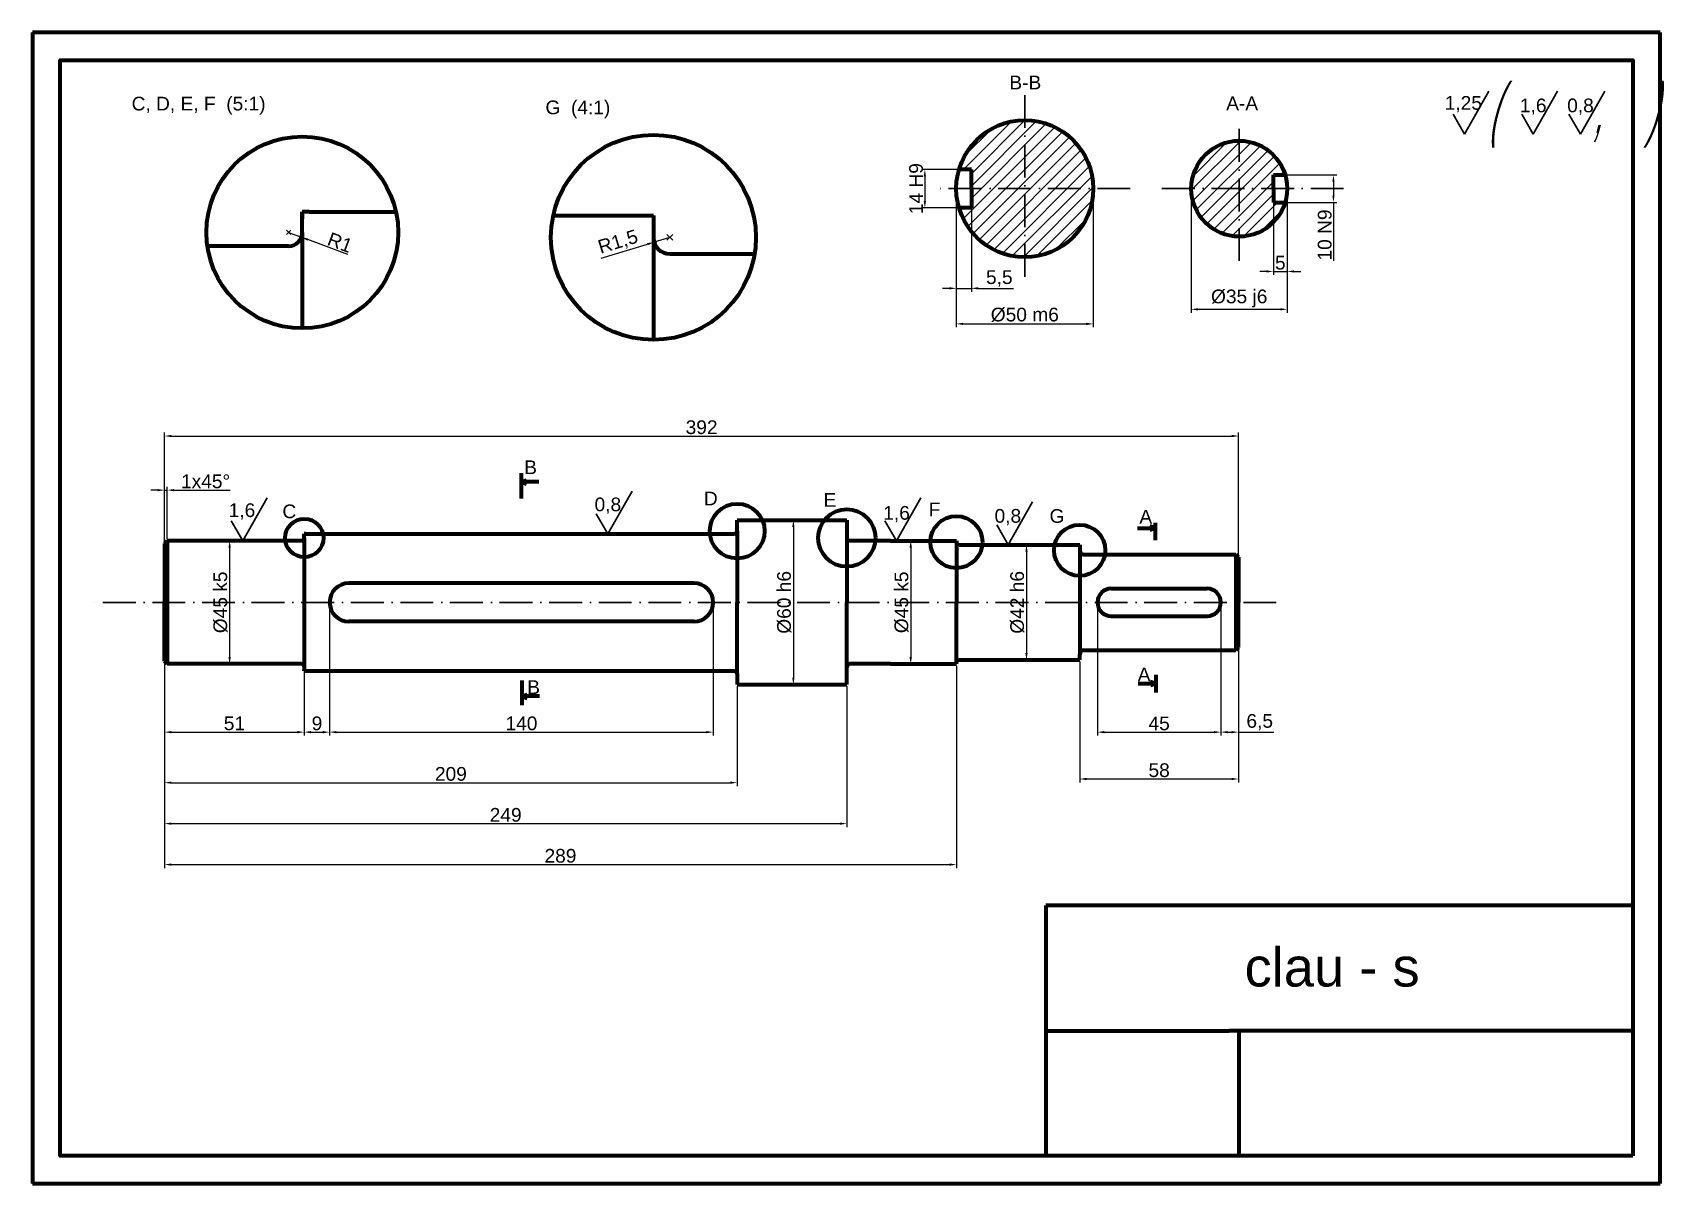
# Model space of a CAD drawing. Header units: millimetres. Extents: x 1319 to 1915, y 413 to 833.
import ezdxf

# ---------------------------------------------------------------- set-up
doc = ezdxf.new("R2010")
doc.units = ezdxf.units.MM
doc.linetypes.add('ACAD_ISO10W100', pattern=[18, 12, -3, 0, -3])
doc.layers.get('0').update_dxf_attribs({"lineweight": 70})
for name, color, linetype, lineweight in [('BardzoGruba', 7, 'Continuous', 140), ('LiniaCienka', 7, 'Continuous', 30), ('Punktowa', 7, 'ACAD_ISO10W100', 30)]:
    doc.layers.add(name, color=color, linetype=linetype, lineweight=lineweight)
doc.styles.get("Standard").update_dxf_attribs({"font": 'arial.ttf'})
doc.dimstyles.new('ISO-25', dxfattribs={"dimtxt": 5, "dimasz": 2.5, "dimexe": 1.25, "dimexo": 0.625, "dimtad": 1, "dimdec": 1, "dimtxsty": 'Standard', "dimcen": 2.5, "dimadec": 0, "dimazin": 0, "dimtfac": 1, "dimtdec": 1, "dimtmove": 0, "dimatfit": 3, "dimfxl": 1, "dimarcsym": 0})

# ---------------------------------------------------------------- blocks, each defined once
blk = doc.blocks.new('strzałka')
at = {"layer": 'BardzoGruba'}
for p, q in [((-6.4, 0), (0, 0)), ((0, 0), (-1.97, 0.69)), ((0, 0), (-1.97, -0.69))]:
    blk.add_line(p, q, dxfattribs=at)
blk = doc.blocks.new('*D2')
at = {"layer": 'Defpoints', "color": 0, "transparency": 16777216}
for p in [(1741.96, 775.66), (1776.96, 775.66), (1776.96, 731.63)]:
    blk.add_point(p, dxfattribs=at)
at = {"layer": 'LiniaCienka', "color": 0, "lineweight": -2, "transparency": 16777216}
for p, q in [((1741.96, 775.04), (1741.96, 730.38)), ((1776.96, 775.04), (1776.96, 730.38)), ((1744.46, 731.63), (1774.46, 731.63))]:
    blk.add_line(p, q, dxfattribs=at)
at = {"layer": 'LiniaCienka', "color": 0, "transparency": 16777216}
for points in [[(1744.46, 732.04), (1744.46, 731.21), (1741.96, 731.63)], [(1774.46, 732.04), (1774.46, 731.21), (1776.96, 731.63)]]:
    blk.add_solid(points, dxfattribs=at)
at = {"layer": 'LiniaCienka', "color": 0, "transparency": 16777216, "insert": (1759.46, 735.58), "char_height": 5, "attachment_point": 5}
blk.add_mtext('%%C35 j6', dxfattribs=at)
blk = doc.blocks.new('*D3')
at = {"layer": 'Defpoints', "color": 0, "transparency": 16777216}
for p in [(1776.23, 780.66), (1776.23, 770.66), (1793.85, 770.66)]:
    blk.add_point(p, dxfattribs=at)
at = {"layer": 'LiniaCienka', "color": 0, "lineweight": -2, "transparency": 16777216}
for p, q in [((1776.86, 780.66), (1795.1, 780.66)), ((1793.85, 778.16), (1793.85, 773.16)), ((1776.86, 770.66), (1795.1, 770.66)), ((1793.85, 770.66), (1793.85, 749.34))]:
    blk.add_line(p, q, dxfattribs=at)
at = {"layer": 'LiniaCienka', "color": 0, "transparency": 16777216}
for points in [[(1793.44, 778.16), (1794.27, 778.16), (1793.85, 780.66)], [(1793.44, 773.16), (1794.27, 773.16), (1793.85, 770.66)]]:
    blk.add_solid(points, dxfattribs=at)
at = {"layer": 'LiniaCienka', "color": 0, "transparency": 16777216, "insert": (1790.68, 758.75), "char_height": 5, "attachment_point": 5, "rotation": 90}
blk.add_mtext('10 N9', dxfattribs=at)
blk = doc.blocks.new('*D4')
at = {"layer": 'Defpoints', "color": 0, "transparency": 16777216}
for p in [(1771.96, 775.66), (1776.96, 775.66), (1776.96, 745.45)]:
    blk.add_point(p, dxfattribs=at)
at = {"layer": 'LiniaCienka', "color": 0, "lineweight": -2, "transparency": 16777216}
for p, q in [((1771.96, 775.04), (1771.96, 744.2)), ((1776.96, 775.04), (1776.96, 744.2)), ((1769.46, 745.45), (1766.96, 745.45)), ((1771.96, 745.45), (1776.96, 745.45)), ((1779.46, 745.45), (1781.96, 745.45))]:
    blk.add_line(p, q, dxfattribs=at)
at = {"layer": 'LiniaCienka', "color": 0, "transparency": 16777216}
for points in [[(1769.46, 745.86), (1769.46, 745.03), (1771.96, 745.45)], [(1779.46, 745.86), (1779.46, 745.03), (1776.96, 745.45)]]:
    blk.add_solid(points, dxfattribs=at)
at = {"layer": 'LiniaCienka', "color": 0, "transparency": 16777216, "insert": (1774.46, 748.61), "char_height": 5, "attachment_point": 5}
blk.add_mtext('5', dxfattribs=at)
blk = doc.blocks.new('*D5')
at = {"layer": 'Defpoints', "color": 0, "transparency": 16777216}
for p in [(1656.2, 775.66), (1706.2, 775.66), (1706.2, 726.3)]:
    blk.add_point(p, dxfattribs=at)
at = {"layer": 'LiniaCienka', "color": 0, "lineweight": -2, "transparency": 16777216}
for p, q in [((1656.2, 775.04), (1656.2, 725.05)), ((1706.2, 775.04), (1706.2, 725.05)), ((1658.7, 726.3), (1703.7, 726.3))]:
    blk.add_line(p, q, dxfattribs=at)
at = {"layer": 'LiniaCienka', "color": 0, "transparency": 16777216}
for points in [[(1658.7, 726.72), (1658.7, 725.88), (1656.2, 726.3)], [(1703.7, 726.72), (1703.7, 725.88), (1706.2, 726.3)]]:
    blk.add_solid(points, dxfattribs=at)
at = {"layer": 'LiniaCienka', "color": 0, "transparency": 16777216, "insert": (1681.2, 729.62), "char_height": 5, "attachment_point": 5}
blk.add_mtext('%%C50 m6', dxfattribs=at)
blk = doc.blocks.new('*D6')
at = {"layer": 'Defpoints', "color": 0, "transparency": 16777216}
for p in [(1656.2, 775.66), (1661.7, 775.66), (1661.7, 739.28)]:
    blk.add_point(p, dxfattribs=at)
at = {"layer": 'LiniaCienka', "color": 0, "lineweight": -2, "transparency": 16777216}
for p, q in [((1656.2, 775.04), (1656.2, 738.03)), ((1661.7, 775.04), (1661.7, 738.03)), ((1653.7, 739.28), (1651.2, 739.28)), ((1656.2, 739.28), (1661.7, 739.28)), ((1664.2, 739.28), (1677.09, 739.28))]:
    blk.add_line(p, q, dxfattribs=at)
at = {"layer": 'LiniaCienka', "color": 0, "transparency": 16777216}
for points in [[(1653.7, 739.7), (1653.7, 738.86), (1656.2, 739.28)], [(1664.2, 739.7), (1664.2, 738.86), (1661.7, 739.28)]]:
    blk.add_solid(points, dxfattribs=at)
at = {"layer": 'LiniaCienka', "color": 0, "transparency": 16777216, "insert": (1671.89, 742.9), "char_height": 5, "attachment_point": 5}
blk.add_mtext('5,5', dxfattribs=at)
blk = doc.blocks.new('*D7')
at = {"layer": 'Defpoints', "color": 0, "transparency": 16777216}
for p in [(1657.2, 782.66), (1644.72, 768.66), (1657.2, 768.66)]:
    blk.add_point(p, dxfattribs=at)
at = {"layer": 'LiniaCienka', "color": 0, "lineweight": -2, "transparency": 16777216}
for p, q in [((1656.57, 782.66), (1643.47, 782.66)), ((1644.72, 780.16), (1644.72, 771.16)), ((1656.57, 768.66), (1643.47, 768.66))]:
    blk.add_line(p, q, dxfattribs=at)
at = {"layer": 'LiniaCienka', "color": 0, "transparency": 16777216}
for points in [[(1644.3, 780.16), (1645.14, 780.16), (1644.72, 782.66)], [(1644.3, 771.16), (1645.14, 771.16), (1644.72, 768.66)]]:
    blk.add_solid(points, dxfattribs=at)
at = {"layer": 'LiniaCienka', "color": 0, "transparency": 16777216, "insert": (1641.54, 775.66), "char_height": 5, "attachment_point": 5, "rotation": 90}
blk.add_mtext('14 H9', dxfattribs=at)
blk = doc.blocks.new('*D8')
at = {"layer": 'Defpoints', "color": 0, "transparency": 16777216}
for p in [(1596.73, 654.67), (1596.73, 594.67), (1596.73, 594.67)]:
    blk.add_point(p, dxfattribs=at)
at = {"layer": 'LiniaCienka', "color": 0, "lineweight": -2, "transparency": 16777216}
for p, q in [((1596.73, 652.17), (1596.73, 597.17)), ((1597.35, 654.67), (1597.98, 654.67)), ((1597.35, 594.67), (1597.98, 594.67))]:
    blk.add_line(p, q, dxfattribs=at)
at = {"layer": 'LiniaCienka', "color": 0, "transparency": 16777216}
for points in [[(1596.31, 652.17), (1597.14, 652.17), (1596.73, 654.67)], [(1596.31, 597.17), (1597.14, 597.17), (1596.73, 594.67)]]:
    blk.add_solid(points, dxfattribs=at)
at = {"layer": 'LiniaCienka', "color": 0, "transparency": 16777216, "insert": (1593.41, 624.67), "char_height": 5, "attachment_point": 5, "rotation": 90}
blk.add_mtext('%%C60 h6', dxfattribs=at)
blk = doc.blocks.new('*D9')
at = {"layer": 'Defpoints', "color": 0, "transparency": 16777216}
for p in [(1639.56, 647.17), (1639.56, 602.17), (1639.56, 602.17)]:
    blk.add_point(p, dxfattribs=at)
at = {"layer": 'LiniaCienka', "color": 0, "lineweight": -2, "transparency": 16777216}
for p, q in [((1639.56, 644.67), (1639.56, 604.67)), ((1640.18, 647.17), (1640.81, 647.17)), ((1640.18, 602.17), (1640.81, 602.17))]:
    blk.add_line(p, q, dxfattribs=at)
at = {"layer": 'LiniaCienka', "color": 0, "transparency": 16777216}
for points in [[(1639.14, 644.67), (1639.98, 644.67), (1639.56, 647.17)], [(1639.14, 604.67), (1639.98, 604.67), (1639.56, 602.17)]]:
    blk.add_solid(points, dxfattribs=at)
at = {"layer": 'LiniaCienka', "color": 0, "transparency": 16777216, "insert": (1636.24, 624.67), "char_height": 5, "attachment_point": 5, "rotation": 90}
blk.add_mtext('%%C45 k5', dxfattribs=at)
blk = doc.blocks.new('*D10')
at = {"layer": 'Defpoints', "color": 0, "transparency": 16777216}
for p in [(1681.8, 645.67), (1681.8, 603.67), (1681.8, 603.67)]:
    blk.add_point(p, dxfattribs=at)
at = {"layer": 'LiniaCienka', "color": 0, "lineweight": -2, "transparency": 16777216}
for p, q in [((1682.43, 645.67), (1683.05, 645.67)), ((1681.8, 643.17), (1681.8, 606.17)), ((1682.43, 603.67), (1683.05, 603.67))]:
    blk.add_line(p, q, dxfattribs=at)
at = {"layer": 'LiniaCienka', "color": 0, "transparency": 16777216}
for points in [[(1681.39, 643.17), (1682.22, 643.17), (1681.8, 645.67)], [(1681.39, 606.17), (1682.22, 606.17), (1681.8, 603.67)]]:
    blk.add_solid(points, dxfattribs=at)
at = {"layer": 'LiniaCienka', "color": 0, "transparency": 16777216, "insert": (1678.49, 624.67), "char_height": 5, "attachment_point": 5, "rotation": 90}
blk.add_mtext('%%C42 h6', dxfattribs=at)
blk = doc.blocks.new('*D11')
at = {"layer": 'Defpoints', "color": 0, "transparency": 16777216}
for p in [(1427.48, 624.67), (1567.48, 624.67), (1567.48, 577.3)]:
    blk.add_point(p, dxfattribs=at)
at = {"layer": 'LiniaCienka', "color": 0, "lineweight": -2, "transparency": 16777216}
for p, q in [((1427.48, 624.04), (1427.48, 576.05)), ((1567.48, 624.04), (1567.48, 576.05)), ((1429.98, 577.3), (1564.98, 577.3))]:
    blk.add_line(p, q, dxfattribs=at)
at = {"layer": 'LiniaCienka', "color": 0, "transparency": 16777216}
for points in [[(1429.98, 577.72), (1429.98, 576.88), (1427.48, 577.3)], [(1564.98, 577.72), (1564.98, 576.88), (1567.48, 577.3)]]:
    blk.add_solid(points, dxfattribs=at)
at = {"layer": 'LiniaCienka', "color": 0, "transparency": 16777216, "insert": (1497.48, 580.48), "char_height": 5, "attachment_point": 5}
blk.add_mtext('140', dxfattribs=at)
blk = doc.blocks.new('*D12')
at = {"layer": 'Defpoints', "color": 0, "transparency": 16777216}
for p in [(1707.73, 624.67), (1752.73, 624.67), (1752.73, 577.3)]:
    blk.add_point(p, dxfattribs=at)
at = {"layer": 'LiniaCienka', "color": 0, "lineweight": -2, "transparency": 16777216}
for p, q in [((1707.73, 624.04), (1707.73, 576.05)), ((1752.73, 624.04), (1752.73, 576.05)), ((1710.23, 577.3), (1750.23, 577.3))]:
    blk.add_line(p, q, dxfattribs=at)
at = {"layer": 'LiniaCienka', "color": 0, "transparency": 16777216}
for points in [[(1710.23, 577.72), (1710.23, 576.88), (1707.73, 577.3)], [(1750.23, 577.72), (1750.23, 576.88), (1752.73, 577.3)]]:
    blk.add_solid(points, dxfattribs=at)
at = {"layer": 'LiniaCienka', "color": 0, "transparency": 16777216, "insert": (1730.23, 580.47), "char_height": 5, "attachment_point": 5}
blk.add_mtext('45', dxfattribs=at)
blk = doc.blocks.new('*D13')
at = {"layer": 'Defpoints', "color": 0, "transparency": 16777216}
for p in [(1551.65, 757.88), (1545.91, 756.14)]:
    blk.add_point(p, dxfattribs=at)
at = {"layer": 'LiniaCienka', "color": 0, "lineweight": -2, "transparency": 16777216}
for p, q in [((1551.65, 757.88), (1545.91, 756.14)), ((1526.6, 750.27), (1543.52, 755.41))]:
    blk.add_line(p, q, dxfattribs=at)
at = {"layer": 'LiniaCienka', "color": 0, "transparency": 16777216}
blk.add_solid([(1543.39, 755.81), (1543.64, 755.01), (1545.91, 756.14)], dxfattribs=at)
at = {"layer": 'LiniaCienka', "color": 0, "transparency": 16777216, "insert": (1532.81, 755.95), "char_height": 5, "attachment_point": 5, "rotation": 16.91047}
blk.add_mtext('R1,5', dxfattribs=at)
blk = doc.blocks.new('*D14')
at = {"layer": 'Defpoints', "color": 0, "transparency": 16777216}
for p in [(1367.23, 604.67), (1418.23, 599.67), (1418.23, 577.3)]:
    blk.add_point(p, dxfattribs=at)
at = {"layer": 'LiniaCienka', "color": 0, "lineweight": -2, "transparency": 16777216}
for p, q in [((1367.23, 604.04), (1367.23, 576.05)), ((1418.23, 599.04), (1418.23, 576.05)), ((1369.73, 577.3), (1415.73, 577.3))]:
    blk.add_line(p, q, dxfattribs=at)
at = {"layer": 'LiniaCienka', "color": 0, "transparency": 16777216}
for points in [[(1369.73, 577.72), (1369.73, 576.88), (1367.23, 577.3)], [(1415.73, 577.72), (1415.73, 576.88), (1418.23, 577.3)]]:
    blk.add_solid(points, dxfattribs=at)
at = {"layer": 'LiniaCienka', "color": 0, "transparency": 16777216, "insert": (1392.73, 580.48), "char_height": 5, "attachment_point": 5}
blk.add_mtext('51', dxfattribs=at)
blk = doc.blocks.new('*D15')
at = {"layer": 'Defpoints', "color": 0, "transparency": 16777216}
for p in [(1368.23, 665.63), (1367.23, 646.17), (1368.23, 647.17)]:
    blk.add_point(p, dxfattribs=at)
at = {"layer": 'LiniaCienka', "color": 0, "lineweight": -2, "transparency": 16777216}
for p, q in [((1364.73, 665.63), (1362.23, 665.63)), ((1367.23, 646.79), (1367.23, 666.88)), ((1367.23, 665.63), (1368.23, 665.63)), ((1368.23, 647.79), (1368.23, 666.88)), ((1370.73, 665.63), (1391.2, 665.63))]:
    blk.add_line(p, q, dxfattribs=at)
at = {"layer": 'LiniaCienka', "color": 0, "transparency": 16777216}
for points in [[(1364.73, 666.05), (1364.73, 665.21), (1367.23, 665.63)], [(1370.73, 666.05), (1370.73, 665.21), (1368.23, 665.63)]]:
    blk.add_solid(points, dxfattribs=at)
at = {"layer": 'LiniaCienka', "color": 0, "transparency": 16777216, "insert": (1382.21, 668.81), "char_height": 5, "attachment_point": 5}
blk.add_mtext('1x45%%D', dxfattribs=at)
blk = doc.blocks.new('*D16')
at = {"layer": 'Defpoints', "color": 0, "transparency": 16777216}
for p in [(1759.23, 608.17), (1701.23, 603.67), (1759.23, 560.2)]:
    blk.add_point(p, dxfattribs=at)
at = {"layer": 'LiniaCienka', "color": 0, "lineweight": -2, "transparency": 16777216}
for p, q in [((1759.23, 607.54), (1759.23, 558.95)), ((1701.23, 603.04), (1701.23, 558.95)), ((1703.73, 560.2), (1756.73, 560.2))]:
    blk.add_line(p, q, dxfattribs=at)
at = {"layer": 'LiniaCienka', "color": 0, "transparency": 16777216}
for points in [[(1703.73, 560.62), (1703.73, 559.79), (1701.23, 560.2)], [(1756.73, 560.62), (1756.73, 559.79), (1759.23, 560.2)]]:
    blk.add_solid(points, dxfattribs=at)
at = {"layer": 'LiniaCienka', "color": 0, "transparency": 16777216, "insert": (1730.23, 563.38), "char_height": 5, "attachment_point": 5}
blk.add_mtext('58', dxfattribs=at)
blk = doc.blocks.new('*D17')
at = {"layer": 'Defpoints', "color": 0, "transparency": 16777216}
for p in [(1390.97, 647.17), (1390.97, 602.17), (1390.97, 602.17)]:
    blk.add_point(p, dxfattribs=at)
at = {"layer": 'LiniaCienka', "color": 0, "lineweight": -2, "transparency": 16777216}
for p, q in [((1390.97, 644.67), (1390.97, 604.67)), ((1391.6, 647.17), (1392.22, 647.17)), ((1391.6, 602.17), (1392.22, 602.17))]:
    blk.add_line(p, q, dxfattribs=at)
at = {"layer": 'LiniaCienka', "color": 0, "transparency": 16777216}
for points in [[(1390.55, 644.67), (1391.39, 644.67), (1390.97, 647.17)], [(1390.55, 604.67), (1391.39, 604.67), (1390.97, 602.17)]]:
    blk.add_solid(points, dxfattribs=at)
at = {"layer": 'LiniaCienka', "color": 0, "transparency": 16777216, "insert": (1387.65, 624.67), "char_height": 5, "attachment_point": 5, "rotation": 90}
blk.add_mtext('%%C45 k5', dxfattribs=at)
blk = doc.blocks.new('chropowatość')
for q in [(4.46, 7.82), (-2.09, 3.64)]:
    blk.add_line((0, 0), q)
blk = doc.blocks.new('*D19')
at = {"layer": 'Defpoints', "color": 0, "transparency": 16777216}
for p in [(1759.23, 685.38), (1367.23, 646.17), (1759.23, 641.17)]:
    blk.add_point(p, dxfattribs=at)
at = {"layer": 'LiniaCienka', "color": 0, "lineweight": -2, "transparency": 16777216}
for p, q in [((1367.23, 646.79), (1367.23, 686.63)), ((1369.73, 685.38), (1756.73, 685.38)), ((1759.23, 641.79), (1759.23, 686.63))]:
    blk.add_line(p, q, dxfattribs=at)
at = {"layer": 'LiniaCienka', "color": 0, "transparency": 16777216}
for points in [[(1369.73, 685.8), (1369.73, 684.96), (1367.23, 685.38)], [(1756.73, 685.8), (1756.73, 684.96), (1759.23, 685.38)]]:
    blk.add_solid(points, dxfattribs=at)
at = {"layer": 'LiniaCienka', "color": 0, "transparency": 16777216, "insert": (1563.23, 688.56), "char_height": 5, "attachment_point": 5}
blk.add_mtext('392', dxfattribs=at)
blk = doc.blocks.new('*D20')
at = {"layer": 'Defpoints', "color": 0, "transparency": 16777216}
for p in [(1367.23, 624.67), (1576.23, 594.67), (1576.23, 558.85)]:
    blk.add_point(p, dxfattribs=at)
at = {"layer": 'LiniaCienka', "color": 0, "lineweight": -2, "transparency": 16777216}
for p, q in [((1367.23, 624.04), (1367.23, 557.6)), ((1576.23, 594.04), (1576.23, 557.6)), ((1369.73, 558.85), (1573.73, 558.85))]:
    blk.add_line(p, q, dxfattribs=at)
at = {"layer": 'LiniaCienka', "color": 0, "transparency": 16777216}
for points in [[(1369.73, 559.27), (1369.73, 558.44), (1367.23, 558.85)], [(1573.73, 559.27), (1573.73, 558.44), (1576.23, 558.85)]]:
    blk.add_solid(points, dxfattribs=at)
at = {"layer": 'LiniaCienka', "color": 0, "transparency": 16777216, "insert": (1471.73, 562.03), "char_height": 5, "attachment_point": 5}
blk.add_mtext('209', dxfattribs=at)
blk = doc.blocks.new('*D21')
at = {"layer": 'Defpoints', "color": 0, "transparency": 16777216}
for p in [(1367.23, 624.67), (1616.23, 594.67), (1616.23, 543.91)]:
    blk.add_point(p, dxfattribs=at)
at = {"layer": 'LiniaCienka', "color": 0, "lineweight": -2, "transparency": 16777216}
for p, q in [((1367.23, 624.04), (1367.23, 542.66)), ((1616.23, 594.04), (1616.23, 542.66)), ((1369.73, 543.91), (1613.73, 543.91))]:
    blk.add_line(p, q, dxfattribs=at)
at = {"layer": 'LiniaCienka', "color": 0, "transparency": 16777216}
for points in [[(1369.73, 544.32), (1369.73, 543.49), (1367.23, 543.91)], [(1613.73, 544.32), (1613.73, 543.49), (1616.23, 543.91)]]:
    blk.add_solid(points, dxfattribs=at)
at = {"layer": 'LiniaCienka', "color": 0, "transparency": 16777216, "insert": (1491.73, 547.08), "char_height": 5, "attachment_point": 5}
blk.add_mtext('249', dxfattribs=at)
blk = doc.blocks.new('*D22')
at = {"layer": 'Defpoints', "color": 0, "transparency": 16777216}
for p in [(1367.23, 624.67), (1656.23, 602.17), (1656.23, 528.96)]:
    blk.add_point(p, dxfattribs=at)
at = {"layer": 'LiniaCienka', "color": 0, "lineweight": -2, "transparency": 16777216}
for p, q in [((1367.23, 624.04), (1367.23, 527.71)), ((1656.23, 601.54), (1656.23, 527.71)), ((1369.73, 528.96), (1653.73, 528.96))]:
    blk.add_line(p, q, dxfattribs=at)
at = {"layer": 'LiniaCienka', "color": 0, "transparency": 16777216}
for points in [[(1369.73, 529.38), (1369.73, 528.54), (1367.23, 528.96)], [(1653.73, 529.38), (1653.73, 528.54), (1656.23, 528.96)]]:
    blk.add_solid(points, dxfattribs=at)
at = {"layer": 'LiniaCienka', "color": 0, "transparency": 16777216, "insert": (1511.73, 532.14), "char_height": 5, "attachment_point": 5}
blk.add_mtext('289', dxfattribs=at)
blk = doc.blocks.new('*D23')
at = {"layer": 'Defpoints', "color": 0, "transparency": 16777216}
for p in [(1752.73, 624.67), (1759.23, 608.17), (1759.23, 577.3)]:
    blk.add_point(p, dxfattribs=at)
at = {"layer": 'LiniaCienka', "color": 0, "lineweight": -2, "transparency": 16777216}
for p, q in [((1752.73, 624.04), (1752.73, 576.05)), ((1759.23, 607.54), (1759.23, 576.05)), ((1755.23, 577.3), (1756.73, 577.3)), ((1759.23, 577.3), (1772.15, 577.3))]:
    blk.add_line(p, q, dxfattribs=at)
at = {"layer": 'LiniaCienka', "color": 0, "transparency": 16777216}
for points in [[(1755.23, 577.72), (1755.23, 576.88), (1752.73, 577.3)], [(1756.73, 577.72), (1756.73, 576.88), (1759.23, 577.3)]]:
    blk.add_solid(points, dxfattribs=at)
at = {"layer": 'LiniaCienka', "color": 0, "transparency": 16777216, "insert": (1766.94, 580.93), "char_height": 5, "attachment_point": 5}
blk.add_mtext('6,5', dxfattribs=at)
blk = doc.blocks.new('*D24')
at = {"layer": 'Defpoints', "color": 0, "transparency": 16777216}
for p in [(1418.23, 600.17), (1427.48, 599.67), (1427.48, 577.3)]:
    blk.add_point(p, dxfattribs=at)
at = {"layer": 'LiniaCienka', "color": 0, "lineweight": -2, "transparency": 16777216}
for p, q in [((1418.23, 599.54), (1418.23, 576.05)), ((1427.48, 599.04), (1427.48, 576.05)), ((1420.73, 577.3), (1424.98, 577.3))]:
    blk.add_line(p, q, dxfattribs=at)
at = {"layer": 'LiniaCienka', "color": 0, "transparency": 16777216}
for points in [[(1420.73, 577.72), (1420.73, 576.88), (1418.23, 577.3)], [(1424.98, 577.72), (1424.98, 576.88), (1427.48, 577.3)]]:
    blk.add_solid(points, dxfattribs=at)
at = {"layer": 'LiniaCienka', "color": 0, "transparency": 16777216, "insert": (1422.86, 580.48), "char_height": 5, "attachment_point": 5}
blk.add_mtext('9', dxfattribs=at)
blk = doc.blocks.new('*D25')
at = {"layer": 'Defpoints', "color": 0, "transparency": 16777216}
for p in [(1412.5, 759.69), (1417.18, 757.94)]:
    blk.add_point(p, dxfattribs=at)
at = {"layer": 'LiniaCienka', "color": 0, "lineweight": -2, "transparency": 16777216}
for p, q in [((1412.5, 759.69), (1417.18, 757.94)), ((1434.09, 751.62), (1419.52, 757.07))]:
    blk.add_line(p, q, dxfattribs=at)
at = {"layer": 'LiniaCienka', "color": 0, "transparency": 16777216}
blk.add_solid([(1419.67, 757.46), (1419.38, 756.68), (1417.18, 757.94)], dxfattribs=at)
at = {"layer": 'LiniaCienka', "color": 0, "transparency": 16777216, "insert": (1431.27, 756.02), "char_height": 5, "attachment_point": 5, "rotation": 339.50086}
blk.add_mtext('R1', dxfattribs=at)

msp = doc.modelspace()

# ---------------------------------------------------------------- hatches: boundary and pattern name
at = {"layer": 'LiniaCienka'}
h = msp.add_hatch(dxfattribs=at)
h.set_pattern_fill('ANSI31', color=256, angle=180)
h.set_pattern_definition([(225, (3217.3507, 1263.602), (2.245064, -2.245064), [])])
h.paths.add_polyline_path([(1681.2, 750.66), (1681.2, 775.66), (1661.7, 775.66), (1661.7, 768.66), (1657.2, 768.66, 0.333333)])
h.paths.add_polyline_path([(1681.2, 750.66, 0.414214), (1706.2, 775.66), (1681.2, 775.66)])
h.paths.add_polyline_path([(1681.2, 775.66), (1706.2, 775.66, 0.414214), (1681.2, 800.66)])
h.paths.add_polyline_path([(1657.2, 782.66), (1661.7, 782.66), (1661.7, 775.66), (1681.2, 775.66), (1681.2, 800.66, 0.333333)])
at = {"layer": 'Punktowa'}
h = msp.add_hatch(dxfattribs=at)
h.set_pattern_fill('ANSI31', color=256)
h.set_pattern_definition([(45, (-13.2318, 272.6174), (-2.245064, 2.245064), [])])
h.paths.add_polyline_path([(1759.46, 793.16), (1759.46, 775.66), (1771.96, 775.66), (1771.96, 780.66), (1776.23, 780.66, 0.331679)])
h.paths.add_polyline_path([(1759.46, 793.16, 0.414214), (1741.96, 775.66), (1759.46, 775.66)])
h.paths.add_polyline_path([(1759.46, 775.66), (1741.96, 775.66, 0.414214), (1759.46, 758.16)])
h.paths.add_polyline_path([(1776.23, 770.66), (1771.96, 770.66), (1771.96, 775.66), (1759.46, 775.66), (1759.46, 758.16, 0.331679)])

# ---------------------------------------------------------------- linework, layer by layer
for p, q in [((1319.08, 832.61), (1319.08, 412.61)), ((1913.08, 832.61), (1319.08, 832.61)), ((1913.08, 412.61), (1913.08, 832.61)), ((1661.7, 782.66), (1657.2, 782.66)), ((1661.7, 775.66), (1661.7, 782.66)), ((1771.96, 775.66), (1771.96, 780.66)), ((1771.96, 780.66), (1776.23, 780.66)), ((1661.7, 775.66), (1661.7, 768.66)), ((1771.96, 775.66), (1771.96, 770.66)), ((1661.7, 768.66), (1657.2, 768.66)), ((1771.96, 770.66), (1776.23, 770.66)), ((1417.5, 759.69), (1417.5, 767.19)), ((1417.5, 767.19), (1417.5, 764.69)), ((1420, 767.19), (1417.5, 767.19)), ((1420, 767.19), (1451.69, 767.19)), ((1509.11, 765.88), (1545.65, 765.88)), ((1545.65, 765.88), (1545.65, 757.88)), ((1417.5, 759.69), (1417.5, 724.69)), ((1545.65, 757.88), (1545.65, 720.48)), ((1407.5, 754.69), (1382.86, 754.69)), ((1412.5, 754.69), (1407.5, 754.69)), ((1551.65, 751.88), (1582.57, 751.88)), ((1497.4, 671.82), (1497.4, 662.52)), ((1418.23, 648.17), (1418.23, 649.67)), ((1418.23, 649.67), (1418.23, 649.17)), ((1418.73, 649.67), (1418.23, 649.67)), ((1418.73, 649.67), (1575.23, 649.67)), ((1522.23, 649.67), (1574.23, 649.67)), ((1576.23, 650.67), (1576.23, 654.67)), ((1576.23, 654.67), (1616.23, 654.67)), ((1576.23, 650.67), (1576.23, 624.67)), ((1576.23, 649.67), (1576.23, 649.67)), ((1616.23, 654.67), (1616.23, 648.17)), ((1728.76, 653.73), (1728.76, 647.31)), ((1368.23, 647.17), (1367.23, 646.17)), ((1367.23, 646.17), (1367.23, 624.67)), ((1383.23, 647.17), (1368.23, 647.17)), ((1368.23, 647.17), (1368.23, 602.17)), ((1416.23, 647.17), (1383.23, 647.17)), ((1417.23, 647.17), (1416.23, 647.17)), ((1418.23, 648.17), (1418.23, 599.67)), ((1616.23, 648.17), (1616.23, 644.67)), ((1616.23, 644.67), (1616.23, 624.67)), ((1631.23, 647.17), (1617.23, 647.17)), ((1632.23, 647.17), (1631.23, 647.17)), ((1632.23, 647.17), (1656.23, 647.17)), ((1656.23, 647.17), (1656.23, 646.67)), ((1656.23, 646.67), (1656.23, 624.67)), ((1657.23, 645.67), (1701.23, 645.67)), ((1701.23, 645.67), (1701.23, 643.67)), ((1701.23, 643.67), (1701.23, 605.67)), ((1702.73, 642.17), (1758.23, 642.17)), ((1758.23, 642.17), (1759.23, 641.17)), ((1758.23, 642.17), (1758.23, 607.17)), ((1759.23, 641.17), (1759.23, 624.67)), ((1560.48, 631.67), (1434.48, 631.67)), ((1712.73, 629.67), (1747.73, 629.67)), ((1367.23, 604.67), (1367.23, 624.67)), ((1576.23, 598.67), (1576.23, 624.67)), ((1616.23, 604.67), (1616.23, 624.67)), ((1656.23, 603.67), (1656.23, 624.67)), ((1656.23, 602.67), (1656.23, 624.67)), ((1712.73, 619.67), (1747.73, 619.67)), ((1759.23, 608.17), (1759.23, 624.67)), ((1560.48, 617.67), (1434.48, 617.67)), ((1759.23, 608.17), (1758.23, 607.17)), ((1367.23, 603.17), (1367.23, 604.67)), ((1368.23, 602.17), (1367.23, 603.17)), ((1383.23, 602.17), (1368.23, 602.17)), ((1416.23, 602.17), (1383.23, 602.17)), ((1417.23, 602.17), (1416.23, 602.17)), ((1616.23, 601.17), (1616.23, 604.67)), ((1631.23, 602.17), (1617.23, 602.17)), ((1632.23, 602.17), (1631.23, 602.17)), ((1632.23, 602.17), (1656.23, 602.17)), ((1656.23, 603.67), (1656.23, 602.67)), ((1656.23, 602.17), (1656.23, 602.67)), ((1656.23, 602.17), (1656.23, 602.67)), ((1657.23, 603.67), (1701.23, 603.67)), ((1657.23, 603.67), (1701.23, 603.67)), ((1701.23, 603.67), (1701.23, 605.67)), ((1702.73, 607.17), (1758.23, 607.17)), ((1418.23, 599.67), (1418.23, 600.17)), ((1418.73, 599.67), (1418.23, 599.67)), ((1418.73, 599.67), (1575.23, 599.67)), ((1497.66, 596.15), (1497.66, 587.17)), ((1522.23, 599.67), (1574.23, 599.67)), ((1576.23, 599.67), (1576.23, 599.67)), ((1576.23, 598.67), (1576.23, 594.67)), ((1616.23, 594.67), (1616.23, 601.17)), ((1729.01, 598.22), (1729.01, 591.8)), ((1576.23, 594.67), (1616.23, 594.67)), ((1749.69, 513.98), (1688.83, 513.98)), ((1688.83, 513.98), (1688.83, 422.62)), ((1903.08, 513.98), (1749.69, 513.98)), ((1688.83, 468.34), (1755.78, 468.34)), ((1903.08, 468.34), (1755.78, 468.34)), ((1759.3, 468.34), (1759.3, 422.61)), ((1319.08, 412.61), (1913.08, 412.61))]:
    msp.add_line(p, q)
msp.add_lwpolyline([(1903.08, 422.61), (1329.08, 422.61), (1329.08, 822.61), (1903.08, 822.61)], close=True)
for centre, radius in [((1681.2, 775.66), 25), ((1417.5, 759.69), 35), ((1545.65, 757.88), 37.4), ((1759.46, 775.66), 17.5), ((1418.23, 648.17), 7), ((1576.23, 650.67), 10), ((1616.23, 648.17), 10.46), ((1656.23, 646.67), 9.49), ((1701.23, 643.67), 9.35)]:
    msp.add_circle(centre, radius)
for centre, radius, start, end in [((1412.5, 759.69), 5, 270, 0), ((1551.65, 757.88), 6, 180, 270), ((1575.23, 650.67), 1, 270, 0), ((1417.23, 648.17), 1, 270, 0), ((1617.23, 648.17), 1, 180, 270), ((1657.23, 646.67), 1, 180, 270), ((1702.73, 643.67), 1.5, 180, 270), ((1434.48, 624.67), 7, 90, 180), ((1560.48, 624.67), 7, 0, 90), ((1712.73, 624.67), 5, 90, 180), ((1747.73, 624.67), 5, 0, 90), ((1434.48, 624.67), 7, 180, 270), ((1560.48, 624.67), 7, 270, 0), ((1712.73, 624.67), 5, 180, 270), ((1747.73, 624.67), 5, 270, 0), ((1417.23, 601.17), 1, 0, 90), ((1617.23, 601.17), 1, 90, 180), ((1657.23, 602.67), 1, 90, 180), ((1657.23, 602.67), 1, 90, 180), ((1702.73, 605.67), 1.5, 90, 180), ((1575.23, 598.67), 1, 0, 90)]:
    msp.add_arc(centre, radius, start, end)
at = {"layer": 'LiniaCienka'}
for p, q in [((1411.7, 758.9), (1413.3, 760.49)), ((1411.7, 760.49), (1413.29, 758.9)), ((1550.59, 756.82), (1552.71, 758.94)), ((1550.59, 758.94), (1552.71, 756.82))]:
    msp.add_line(p, q, dxfattribs=at)
at = {"layer": 'Punktowa'}
for p, q in [((1681.2, 809.82), (1681.2, 742.91)), ((1759.46, 749.27), (1759.46, 798.95)), ((1719.7, 775.66), (1647.59, 775.66)), ((1731.26, 775.66), (1797.88, 775.66)), ((1776.96, 775.66), (1771.96, 775.66)), ((1773, 624.67), (1341.17, 624.67))]:
    msp.add_line(p, q, dxfattribs=at)

# ---------------------------------------------------------------- block references
at = {"xscale": -1}
for p in [(1497.4, 668.61), (1497.66, 590.38)]:
    msp.add_blockref('strzałka', p, dxfattribs=at)
for p in [(1728.76, 651.76), (1729.01, 595.01)]:
    msp.add_blockref('strzałka', p)
at = {"layer": 'LiniaCienka', "xscale": 2, "yscale": 2, "zscale": 2}
for p in [(1841.67, 795.6), (1866.73, 795.6), (1883.99, 795.6), (1395.74, 647.17), (1528.99, 649.67), (1634.33, 647.17), (1675.12, 645.67)]:
    msp.add_blockref('chropowatość', p, dxfattribs=at)

# ---------------------------------------------------------------- texts
msp.add_text('clau - s', height=14.194).set_placement((1761.41, 484.46))
for s, width, gutter_width, heights, insert, char_height, attachment_point in [('B-B', 8.8183, 12.5, [4.77], (1675.56, 816.91), 5, 1), ('\\pxi-0.80593,l2,r-1.19801,t0.89326,3;{\\Q15;\\W0.4;(^I  ,      )}', 76.3711, 25, [23.6], (1829.26, 814.07), 18, 1), ('1,25', 15.1161, 25, [0], (1834.45, 809.47), 5, 1), ('1,6', 15.1161, 25, [0], (1861.9, 808.54), 5, 1), ('0,8', 15.1161, 25, [0], (1879.16, 808.54), 5, 1), ('B', 6.0844, 12.5, [0], (1503.15, 676.48), 5, 3), ('A', 6.0844, 12.5, [0], (1723.02, 658.43), 5, 1), ('B', 6.0844, 12.5, [0], (1504.25, 596.22), 5, 3), ('A', 6.0844, 12.5, [0], (1722.42, 600.85), 5, 1)]:
    msp.add_mtext_dynamic_manual_height_columns(s, width=width, gutter_width=gutter_width, heights=heights, dxfattribs=dict(insert=insert, char_height=char_height, attachment_point=attachment_point))
at = {"layer": 'BardzoGruba', "char_height": 5}
for s, width, heights, insert, attachment_point in [('C, D, E, F  (5:1)', 63.3334, [2.31], (1404.1, 809.2), 3), ('G  (4:1)', 30.7626, [1.52], (1529.92, 807.82), 3), ('A-A', 6.0844, [4.77], (1754.71, 809.31), 1), ('D', 6.0844, [0], (1569.12, 665.07), 3), ('E', 6.0844, [0], (1612.42, 664.58), 3), ('F', 6.0844, [0], (1650.42, 661.08), 3), ('C', 6.0844, [0], (1415.28, 660.39), 3), ('G', 6.0844, [0], (1695.66, 658.69), 3)]:
    msp.add_mtext_dynamic_manual_height_columns(s, width=width, gutter_width=12.5, heights=heights, dxfattribs=dict(at, insert=insert, attachment_point=attachment_point))
at = {"layer": 'LiniaCienka', "char_height": 5, "attachment_point": 1}
for s, insert in [('0,8', (1524.17, 662.92)), ('1,6', (1390.63, 660.81)), ('1,6', (1629.53, 659.83)), ('0,8', (1670.16, 658.74))]:
    msp.add_mtext_dynamic_manual_height_columns(s, width=17.8272, gutter_width=25, heights=[0], dxfattribs=dict(at, insert=insert))

# ---------------------------------------------------------------- dimensions: what is measured, and where the dimension line sits
at = {"layer": 'LiniaCienka'}
dim = msp.add_linear_dim(base=(1644.72, 768.66), p1=(1657.2, 782.66), p2=(1657.2, 768.66), angle=90, text='<> H9', dimstyle='ISO-25', dxfattribs=at)
dim.commit()
dim.dimension.update_dxf_attribs({"geometry": '*D7', "text_midpoint": (1644.72, 775.66), "dimtype": 160})
for base, p1, p2, text, picture, middle in [((1793.85, 770.66), (1776.23, 780.66), (1776.23, 770.66), '<> N9', '*D3', (1790.68, 758.75)), ((1596.73, 594.67), (1596.73, 654.67), (1596.73, 594.67), '%%C<> h6', '*D8', (1593.41, 624.67)), ((1390.97, 602.17), (1390.97, 647.17), (1390.97, 602.17), '%%C<> k5', '*D17', (1387.65, 624.67)), ((1639.56, 602.17), (1639.56, 647.17), (1639.56, 602.17), '%%C<> k5', '*D9', (1636.24, 624.67)), ((1681.8, 603.67), (1681.8, 645.67), (1681.8, 603.67), '%%C<> h6', '*D10', (1678.49, 624.67))]:
    dim = msp.add_linear_dim(base=base, p1=p1, p2=p2, angle=90, text=text, dimstyle='ISO-25', dxfattribs=at)
    dim.commit()
    dim.dimension.update_dxf_attribs({"geometry": picture, "text_midpoint": middle})
for base, p1, p2, picture, middle in [((1661.7, 739.28), (1656.2, 775.66), (1661.7, 775.66), '*D6', (1671.89, 742.9)), ((1759.23, 685.38), (1367.23, 646.17), (1759.23, 641.17), '*D19', (1563.23, 688.56)), ((1576.23, 558.85), (1367.23, 624.67), (1576.23, 594.67), '*D20', (1471.73, 562.03)), ((1616.23, 543.91), (1367.23, 624.67), (1616.23, 594.67), '*D21', (1491.73, 547.08)), ((1656.23, 528.96), (1367.23, 624.67), (1656.23, 602.17), '*D22', (1511.73, 532.14)), ((1759.23, 577.3), (1752.73, 624.67), (1759.23, 608.17), '*D23', (1766.94, 580.93)), ((1759.23, 560.2), (1701.23, 603.67), (1759.23, 608.17), '*D16', (1730.23, 563.38))]:
    dim = msp.add_linear_dim(base=base, p1=p1, p2=p2, dimstyle='ISO-25', dxfattribs=at)
    dim.commit()
    dim.dimension.update_dxf_attribs({"geometry": picture, "text_midpoint": middle})
for base, p1, p2, text, picture, middle in [((1706.2, 726.3), (1656.2, 775.66), (1706.2, 775.66), '%%C<> m6', '*D5', (1681.2, 729.62)), ((1368.23, 665.63), (1367.23, 646.17), (1368.23, 647.17), '<>x45%%D', '*D15', (1382.21, 668.81))]:
    dim = msp.add_linear_dim(base=base, p1=p1, p2=p2, text=text, dimstyle='ISO-25', dxfattribs=at)
    dim.commit()
    dim.dimension.update_dxf_attribs({"geometry": picture, "text_midpoint": middle})
for base, p1, p2, text, picture, middle in [((1776.96, 731.63), (1741.96, 775.66), (1776.96, 775.66), '%%C<> j6', '*D2', (1759.46, 731.63)), ((1427.48, 577.3), (1418.23, 600.17), (1427.48, 599.67), '9', '*D24', (1422.86, 577.3))]:
    dim = msp.add_linear_dim(base=base, p1=p1, p2=p2, text=text, dimstyle='ISO-25', dxfattribs=at)
    dim.commit()
    dim.dimension.update_dxf_attribs({"geometry": picture, "text_midpoint": middle, "dimtype": 160})
for base, p1, p2, picture, middle in [((1776.96, 745.45), (1771.96, 775.66), (1776.96, 775.66), '*D4', (1774.46, 745.45)), ((1567.48, 577.3), (1427.48, 624.67), (1567.48, 624.67), '*D11', (1497.48, 577.3)), ((1752.73, 577.3), (1707.73, 624.67), (1752.73, 624.67), '*D12', (1730.23, 577.3)), ((1418.23, 577.3), (1367.23, 604.67), (1418.23, 599.67), '*D14', (1392.73, 577.3))]:
    dim = msp.add_linear_dim(base=base, p1=p1, p2=p2, dimstyle='ISO-25', dxfattribs=at)
    dim.commit()
    dim.dimension.update_dxf_attribs({"geometry": picture, "text_midpoint": middle, "dimtype": 160})
dim = msp.add_radius_dim(center=(1412.5, 759.69), mpoint=(1417.18, 757.94), text='R1', dimstyle='ISO-25', dxfattribs=at)
dim.commit()
dim.dimension.update_dxf_attribs({"geometry": '*D25', "text_midpoint": (1430.18, 753.08), "dimtype": 164})
dim = msp.add_radius_dim(center=(1551.65, 757.88), mpoint=(1545.91, 756.14), text='R1,5', dimstyle='ISO-25', dxfattribs=at)
dim.commit()
dim.dimension.update_dxf_attribs({"geometry": '*D13', "text_midpoint": (1532.81, 755.95)})

doc.saveas('drawing.dxf')
